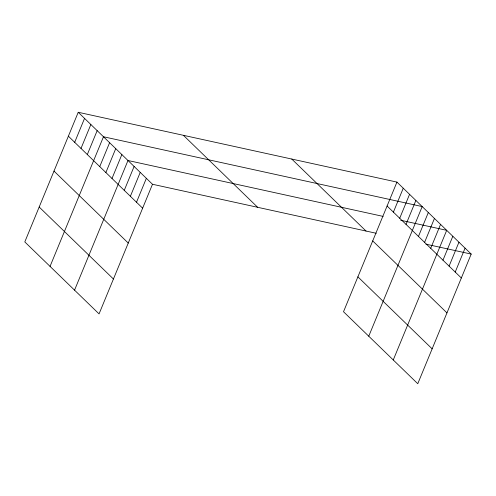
<?xml version="1.0" encoding="UTF-8"?>
<svg xmlns="http://www.w3.org/2000/svg" width="496" height="496" viewBox="0 0 496 496"><rect width="100%" height="100%" fill="white"/><g stroke="black" fill="none" stroke-linecap="round" stroke-linejoin="round"><path stroke-width="0.74" d="M78.232 112.276L24.8 241.918L99.057 313.906L152.489 184.264L78.232 112.276L396.943 182.094L471.2 254.082L417.768 383.724L343.511 311.736L396.943 182.094M74.691 142.309L84.543 118.395M81.003 148.428L90.855 124.515M87.315 154.547L97.166 130.634M50.046 266.389L103.478 136.753L422.189 206.572L368.757 336.214M99.752 166.606L109.61 142.687M105.877 172.546L115.735 148.626M112.003 178.479L121.861 154.566M74.549 290.148L127.987 160.506L383.154 216.405M124.254 190.359L134.112 166.445M130.38 196.298L140.238 172.385M136.505 202.238L146.363 178.324M393.402 212.133L403.254 188.213M399.714 218.252L409.566 194.333M406.026 224.366L415.877 200.452M418.463 236.425L428.321 212.511M424.588 242.364L434.446 218.451M430.714 248.304L440.572 224.39M393.26 359.972L446.698 230.33L400.681 220.249M442.965 260.183L452.823 236.27M449.091 266.123L458.949 242.203M455.216 272.062L465.074 248.143M152.489 184.264L376.253 233.281M425.915 244.162L471.2 254.082M387.091 206.014L461.342 277.996M291.772 159.055L366.023 231.043M372.707 240.901L446.964 312.889M357.889 276.849L432.146 348.837M183.408 135.315L257.666 207.303M68.38 136.189L142.631 208.177M53.996 171.083L128.253 243.065M39.178 207.024L113.435 279.012"/></g></svg>
